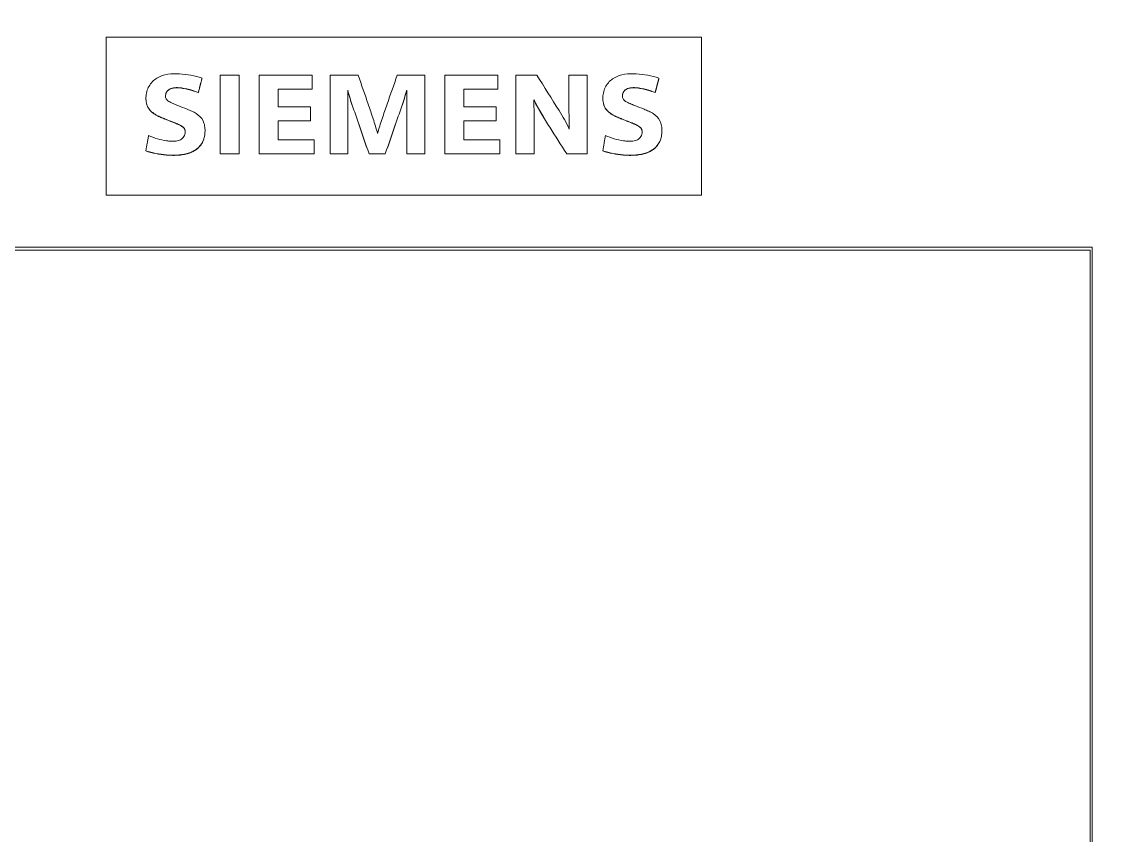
# Model space of a CAD drawing. Header units: millimetres. Extents: x 1359 to 3577, y 1336 to 3557.
# Drawn here: x 2571.01 to 2602.48, y 3293.38 to 3317.03 of the extents above; entities that cross this region are included whole.
import ezdxf

# ---------------------------------------------------------------- set-up
doc = ezdxf.new("R2010")
doc.units = ezdxf.units.MM
doc.set_wipeout_variables(frame=1)
doc.layers.add('000-PI-Oprema', color=30, linetype='Continuous', lineweight=5)

msp = doc.modelspace()

# ---------------------------------------------------------------- linework, layer by layer
for p, q in [((2706.571, 3315.201), (2546.571, 3315.201)), ((2706.571, 3313.805), (2546.571, 3313.805)), ((2706.571, 3313.492), (2546.571, 3313.492)), ((2546.571, 3313.471), (2706.571, 3313.471))]:
    msp.add_line(p, q)

# ---------------------------------------------------------------- next in the draw order: wipeouts: each hides what was drawn before it
msp.add_wipeout([(2556.571, 3330.083), (2626.371, 3330.083), (2626.371, 3183.083), (2556.571, 3183.083)])

# ---------------------------------------------------------------- next in the draw order: linework, layer by layer
at = {"layer": '000-PI-Oprema', "color": 0, "linetype": 'ByBlock', "lineweight": 0}
for p, q in [((2573.471, 3316.583), (2573.471, 3311.983)), ((2590.771, 3316.583), (2573.471, 3316.583)), ((2573.471, 3316.583), (2573.471, 3311.983)), ((2590.771, 3316.583), (2573.471, 3316.583)), ((2590.771, 3316.583), (2590.771, 3311.983)), ((2590.771, 3316.583), (2590.771, 3311.983)), ((2577.336, 3315.476), (2576.786, 3315.476)), ((2576.786, 3315.476), (2576.786, 3313.191)), ((2577.336, 3315.476), (2576.786, 3315.476)), ((2576.786, 3315.476), (2576.786, 3313.191)), ((2577.336, 3313.191), (2577.336, 3315.476)), ((2577.336, 3313.191), (2577.336, 3315.476)), ((2577.914, 3315.476), (2577.914, 3313.191)), ((2579.458, 3315.476), (2577.914, 3315.476)), ((2577.914, 3315.476), (2577.914, 3313.191)), ((2579.458, 3315.476), (2577.914, 3315.476)), ((2579.458, 3315.072), (2579.458, 3315.476)), ((2579.458, 3315.072), (2579.458, 3315.476)), ((2579.98, 3315.476), (2579.98, 3313.191)), ((2580.795, 3315.476), (2579.98, 3315.476)), ((2579.98, 3315.476), (2579.98, 3313.191)), ((2580.795, 3315.476), (2579.98, 3315.476)), ((2582.733, 3315.476), (2581.927, 3315.476)), ((2582.733, 3315.476), (2581.927, 3315.476)), ((2582.733, 3313.191), (2582.733, 3315.476)), ((2582.733, 3313.191), (2582.733, 3315.476)), ((2584.855, 3315.476), (2583.311, 3315.476)), ((2583.311, 3315.476), (2583.311, 3313.191)), ((2584.855, 3315.476), (2583.311, 3315.476)), ((2583.311, 3315.476), (2583.311, 3313.191)), ((2584.855, 3315.072), (2584.855, 3315.476)), ((2584.855, 3315.072), (2584.855, 3315.476)), ((2585.377, 3315.476), (2585.377, 3313.191)), ((2585.983, 3315.476), (2585.377, 3315.476)), ((2585.377, 3315.476), (2585.377, 3313.191)), ((2585.983, 3315.476), (2585.377, 3315.476)), ((2587.449, 3315.476), (2586.92, 3315.476)), ((2587.449, 3315.476), (2586.92, 3315.476)), ((2587.449, 3313.191), (2587.449, 3315.476)), ((2587.449, 3313.191), (2587.449, 3315.476)), ((2576.256, 3315.386), (2576.256, 3315.392)), ((2576.256, 3315.386), (2576.256, 3315.392)), ((2589.535, 3315.386), (2589.535, 3315.392)), ((2589.535, 3315.386), (2589.535, 3315.392)), ((2574.624, 3314.804), (2574.624, 3314.798)), ((2574.624, 3314.804), (2574.624, 3314.798)), ((2575.277, 3315.043), (2575.277, 3315.048)), ((2575.277, 3315.043), (2575.277, 3315.048)), ((2575.893, 3315.049), (2575.893, 3315.055)), ((2575.893, 3315.049), (2575.893, 3315.055)), ((2576.146, 3314.967), (2576.146, 3314.973)), ((2576.146, 3314.967), (2576.146, 3314.973)), ((2578.464, 3314.552), (2578.464, 3315.072)), ((2578.464, 3315.072), (2579.458, 3315.072)), ((2578.464, 3314.552), (2578.464, 3315.072)), ((2578.464, 3315.072), (2579.458, 3315.072)), ((2578.464, 3315.067), (2579.458, 3315.067)), ((2578.464, 3315.067), (2579.458, 3315.067)), ((2579.458, 3315.067), (2579.458, 3315.072)), ((2579.458, 3315.067), (2579.458, 3315.072)), ((2580.488, 3313.191), (2580.488, 3315.04)), ((2580.488, 3313.191), (2580.488, 3315.04)), ((2582.204, 3315.04), (2582.204, 3313.191)), ((2582.204, 3315.04), (2582.204, 3313.191)), ((2583.86, 3314.552), (2583.86, 3315.072)), ((2583.86, 3315.072), (2584.855, 3315.072)), ((2583.86, 3314.552), (2583.86, 3315.072)), ((2583.86, 3315.072), (2584.855, 3315.072)), ((2583.86, 3315.067), (2584.855, 3315.067)), ((2583.86, 3315.067), (2584.855, 3315.067)), ((2584.855, 3315.067), (2584.855, 3315.072)), ((2584.855, 3315.067), (2584.855, 3315.072)), ((2587.903, 3314.804), (2587.903, 3314.798)), ((2587.903, 3314.804), (2587.903, 3314.798)), ((2588.556, 3315.043), (2588.556, 3315.048)), ((2588.556, 3315.043), (2588.556, 3315.048)), ((2589.172, 3315.049), (2589.172, 3315.055)), ((2589.172, 3315.049), (2589.172, 3315.055)), ((2589.425, 3314.967), (2589.425, 3314.973)), ((2589.425, 3314.967), (2589.425, 3314.973)), ((2579.409, 3314.552), (2578.464, 3314.552)), ((2579.409, 3314.552), (2578.464, 3314.552)), ((2579.409, 3314.149), (2579.409, 3314.552)), ((2579.409, 3314.149), (2579.409, 3314.552)), ((2584.805, 3314.552), (2583.86, 3314.552)), ((2584.805, 3314.552), (2583.86, 3314.552)), ((2584.805, 3314.149), (2584.805, 3314.552)), ((2584.805, 3314.149), (2584.805, 3314.552)), ((2574.963, 3314.29), (2574.963, 3314.295)), ((2574.963, 3314.29), (2574.963, 3314.295)), ((2585.906, 3314.212), (2585.906, 3314.218)), ((2585.906, 3314.212), (2585.906, 3314.218)), ((2588.242, 3314.29), (2588.242, 3314.295)), ((2588.242, 3314.29), (2588.242, 3314.295)), ((2576.342, 3313.86), (2576.342, 3313.866)), ((2576.342, 3313.86), (2576.342, 3313.866)), ((2578.464, 3313.594), (2578.464, 3314.149)), ((2578.464, 3314.149), (2579.409, 3314.149)), ((2578.464, 3313.594), (2578.464, 3314.149)), ((2578.464, 3314.149), (2579.409, 3314.149)), ((2578.464, 3314.143), (2579.409, 3314.143)), ((2578.464, 3314.143), (2579.409, 3314.143)), ((2579.409, 3314.143), (2579.409, 3314.149)), ((2579.409, 3314.143), (2579.409, 3314.149)), ((2583.86, 3313.594), (2583.86, 3314.149)), ((2583.86, 3314.149), (2584.805, 3314.149)), ((2583.86, 3313.594), (2583.86, 3314.149)), ((2583.86, 3314.149), (2584.805, 3314.149)), ((2583.86, 3314.143), (2584.805, 3314.143)), ((2583.86, 3314.143), (2584.805, 3314.143)), ((2584.805, 3314.143), (2584.805, 3314.149)), ((2584.805, 3314.143), (2584.805, 3314.149)), ((2589.621, 3313.86), (2589.621, 3313.866)), ((2589.621, 3313.86), (2589.621, 3313.866)), ((2579.511, 3313.594), (2578.464, 3313.594)), ((2579.511, 3313.594), (2578.464, 3313.594)), ((2579.511, 3313.191), (2579.511, 3313.594)), ((2579.511, 3313.191), (2579.511, 3313.594)), ((2584.908, 3313.594), (2583.86, 3313.594)), ((2584.908, 3313.594), (2583.86, 3313.594)), ((2584.908, 3313.191), (2584.908, 3313.594)), ((2584.908, 3313.191), (2584.908, 3313.594)), ((2574.621, 3313.274), (2574.621, 3313.28)), ((2574.621, 3313.274), (2574.621, 3313.28)), ((2587.9, 3313.274), (2587.9, 3313.28)), ((2587.9, 3313.274), (2587.9, 3313.28)), ((2576.786, 3313.185), (2576.786, 3313.191)), ((2576.786, 3313.191), (2577.336, 3313.191)), ((2576.786, 3313.185), (2576.786, 3313.191)), ((2576.786, 3313.191), (2577.336, 3313.191)), ((2576.786, 3313.185), (2577.336, 3313.185)), ((2576.786, 3313.185), (2577.336, 3313.185)), ((2577.336, 3313.185), (2577.336, 3313.191)), ((2577.336, 3313.185), (2577.336, 3313.191)), ((2577.914, 3313.185), (2577.914, 3313.191)), ((2577.914, 3313.191), (2579.511, 3313.191)), ((2577.914, 3313.185), (2577.914, 3313.191)), ((2577.914, 3313.191), (2579.511, 3313.191)), ((2577.914, 3313.185), (2579.511, 3313.185)), ((2577.914, 3313.185), (2579.511, 3313.185)), ((2579.511, 3313.185), (2579.511, 3313.191)), ((2579.511, 3313.185), (2579.511, 3313.191)), ((2579.98, 3313.185), (2579.98, 3313.191)), ((2579.98, 3313.191), (2580.488, 3313.191)), ((2579.98, 3313.185), (2579.98, 3313.191)), ((2579.98, 3313.191), (2580.488, 3313.191)), ((2579.98, 3313.185), (2580.488, 3313.185)), ((2579.98, 3313.185), (2580.488, 3313.185)), ((2580.488, 3313.185), (2580.488, 3313.191)), ((2580.488, 3313.185), (2580.488, 3313.191)), ((2581.109, 3313.191), (2581.581, 3313.191)), ((2581.109, 3313.185), (2581.109, 3313.191)), ((2581.109, 3313.191), (2581.581, 3313.191)), ((2581.109, 3313.185), (2581.109, 3313.191)), ((2581.109, 3313.185), (2581.581, 3313.185)), ((2581.109, 3313.185), (2581.581, 3313.185)), ((2581.581, 3313.185), (2581.581, 3313.191)), ((2581.581, 3313.185), (2581.581, 3313.191)), ((2582.204, 3313.185), (2582.204, 3313.191)), ((2582.204, 3313.191), (2582.733, 3313.191)), ((2582.204, 3313.185), (2582.204, 3313.191)), ((2582.204, 3313.191), (2582.733, 3313.191)), ((2582.204, 3313.185), (2582.733, 3313.185)), ((2582.204, 3313.185), (2582.733, 3313.185)), ((2582.733, 3313.185), (2582.733, 3313.191)), ((2582.733, 3313.185), (2582.733, 3313.191)), ((2583.311, 3313.185), (2583.311, 3313.191)), ((2583.311, 3313.191), (2584.908, 3313.191)), ((2583.311, 3313.185), (2583.311, 3313.191)), ((2583.311, 3313.191), (2584.908, 3313.191)), ((2583.311, 3313.185), (2584.908, 3313.185)), ((2583.311, 3313.185), (2584.908, 3313.185)), ((2584.908, 3313.185), (2584.908, 3313.191)), ((2584.908, 3313.185), (2584.908, 3313.191)), ((2585.377, 3313.185), (2585.377, 3313.191)), ((2585.377, 3313.191), (2585.905, 3313.191)), ((2585.377, 3313.185), (2585.377, 3313.191)), ((2585.377, 3313.191), (2585.905, 3313.191)), ((2585.377, 3313.185), (2585.905, 3313.185)), ((2585.377, 3313.185), (2585.905, 3313.185)), ((2585.905, 3313.185), (2585.905, 3313.191)), ((2585.905, 3313.185), (2585.905, 3313.191)), ((2586.853, 3313.185), (2586.853, 3313.191)), ((2586.853, 3313.191), (2587.449, 3313.191)), ((2586.853, 3313.185), (2586.853, 3313.191)), ((2586.853, 3313.191), (2587.449, 3313.191)), ((2586.853, 3313.185), (2587.449, 3313.185)), ((2586.853, 3313.185), (2587.449, 3313.185)), ((2587.449, 3313.185), (2587.449, 3313.191)), ((2587.449, 3313.185), (2587.449, 3313.191)), ((2590.771, 3311.983), (2573.471, 3311.983)), ((2590.771, 3311.983), (2573.471, 3311.983)), ((2602.121, 3310.478), (2562.121, 3310.478)), ((2602.121, 3310.478), (2562.121, 3310.478)), ((2602.071, 3310.391), (2562.171, 3310.391)), ((2602.071, 3310.391), (2562.171, 3310.391)), ((2602.071, 3258.867), (2602.071, 3310.391)), ((2602.071, 3258.867), (2602.071, 3310.391)), ((2602.121, 3258.802), (2602.121, 3310.478)), ((2602.121, 3258.802), (2602.121, 3310.478))]:
    msp.add_line(p, q, dxfattribs=at)
for points, knots in [([(2576.256, 3315.392), (2576.041, 3315.455), (2575.822, 3315.5), (2575.486, 3315.519), (2575.372, 3315.518), (2575.15, 3315.483), (2575.041, 3315.45), (2574.897, 3315.362), (2574.852, 3315.327), (2574.775, 3315.246), (2574.741, 3315.2), (2574.686, 3315.103), (2574.664, 3315.05), (2574.635, 3314.942), (2574.627, 3314.886), (2574.623, 3314.774), (2574.627, 3314.718), (2574.652, 3314.608), (2574.673, 3314.555), (2574.735, 3314.461), (2574.776, 3314.421), (2574.864, 3314.351), (2574.913, 3314.321), (2574.963, 3314.295)], [0, 0, 0, 0, 0.25, 0.25, 0.375, 0.375, 0.5, 0.5, 0.5625, 0.5625, 0.625, 0.625, 0.6875, 0.6875, 0.75, 0.75, 0.8125, 0.8125, 0.875, 0.875, 0.9375, 0.9375, 1, 1, 1, 1]), ([(2576.256, 3315.392), (2576.041, 3315.455), (2575.822, 3315.5), (2575.486, 3315.519), (2575.372, 3315.518), (2575.15, 3315.483), (2575.041, 3315.45), (2574.897, 3315.362), (2574.852, 3315.327), (2574.775, 3315.246), (2574.741, 3315.2), (2574.686, 3315.103), (2574.664, 3315.05), (2574.635, 3314.942), (2574.627, 3314.886), (2574.623, 3314.774), (2574.627, 3314.718), (2574.652, 3314.608), (2574.673, 3314.555), (2574.735, 3314.461), (2574.776, 3314.421), (2574.864, 3314.351), (2574.913, 3314.321), (2574.963, 3314.295)], [0, 0, 0, 0, 0.25, 0.25, 0.375, 0.375, 0.5, 0.5, 0.5625, 0.5625, 0.625, 0.625, 0.6875, 0.6875, 0.75, 0.75, 0.8125, 0.8125, 0.875, 0.875, 0.9375, 0.9375, 1, 1, 1, 1]), ([(2581.357, 3313.779), (2581.316, 3313.923), (2581.274, 3314.065), (2581.181, 3314.348), (2581.133, 3314.489), (2580.988, 3314.912), (2580.891, 3315.194), (2580.795, 3315.476)], [0, 0, 0, 0, 0.25, 0.25, 0.5, 0.5, 1, 1, 1, 1]), ([(2581.357, 3313.779), (2581.316, 3313.923), (2581.274, 3314.065), (2581.181, 3314.348), (2581.133, 3314.489), (2580.988, 3314.912), (2580.891, 3315.194), (2580.795, 3315.476)], [0, 0, 0, 0, 0.25, 0.25, 0.5, 0.5, 1, 1, 1, 1]), ([(2581.927, 3315.476), (2581.829, 3315.194), (2581.732, 3314.912), (2581.586, 3314.489), (2581.536, 3314.348), (2581.44, 3314.065), (2581.397, 3313.923), (2581.357, 3313.779)], [0, 0, 0, 0, 0.5, 0.5, 0.75, 0.75, 1, 1, 1, 1]), ([(2581.927, 3315.476), (2581.829, 3315.194), (2581.732, 3314.912), (2581.586, 3314.489), (2581.536, 3314.348), (2581.44, 3314.065), (2581.397, 3313.923), (2581.357, 3313.779)], [0, 0, 0, 0, 0.5, 0.5, 0.75, 0.75, 1, 1, 1, 1]), ([(2586.92, 3315.476), (2586.92, 3315.215), (2586.92, 3314.954), (2586.92, 3314.562), (2586.92, 3314.432), (2586.921, 3314.171), (2586.921, 3314.04), (2586.929, 3313.91)], [0, 0, 0, 0, 0.5, 0.5, 0.75, 0.75, 1, 1, 1, 1]), ([(2586.92, 3315.476), (2586.92, 3315.215), (2586.92, 3314.954), (2586.92, 3314.562), (2586.92, 3314.432), (2586.921, 3314.171), (2586.921, 3314.04), (2586.929, 3313.91)], [0, 0, 0, 0, 0.5, 0.5, 0.75, 0.75, 1, 1, 1, 1]), ([(2589.535, 3315.392), (2589.32, 3315.455), (2589.101, 3315.5), (2588.765, 3315.519), (2588.651, 3315.518), (2588.429, 3315.483), (2588.32, 3315.45), (2588.176, 3315.362), (2588.131, 3315.327), (2588.054, 3315.246), (2588.02, 3315.2), (2587.965, 3315.103), (2587.943, 3315.05), (2587.913, 3314.942), (2587.906, 3314.886), (2587.902, 3314.774), (2587.906, 3314.718), (2587.931, 3314.608), (2587.952, 3314.555), (2588.014, 3314.461), (2588.055, 3314.421), (2588.143, 3314.351), (2588.192, 3314.321), (2588.242, 3314.295)], [0, 0, 0, 0, 0.25, 0.25, 0.375, 0.375, 0.5, 0.5, 0.5625, 0.5625, 0.625, 0.625, 0.6875, 0.6875, 0.75, 0.75, 0.8125, 0.8125, 0.875, 0.875, 0.9375, 0.9375, 1, 1, 1, 1]), ([(2589.535, 3315.392), (2589.32, 3315.455), (2589.101, 3315.5), (2588.765, 3315.519), (2588.651, 3315.518), (2588.429, 3315.483), (2588.32, 3315.45), (2588.176, 3315.362), (2588.131, 3315.327), (2588.054, 3315.246), (2588.02, 3315.2), (2587.965, 3315.103), (2587.943, 3315.05), (2587.913, 3314.942), (2587.906, 3314.886), (2587.902, 3314.774), (2587.906, 3314.718), (2587.931, 3314.608), (2587.952, 3314.555), (2588.014, 3314.461), (2588.055, 3314.421), (2588.143, 3314.351), (2588.192, 3314.321), (2588.242, 3314.295)], [0, 0, 0, 0, 0.25, 0.25, 0.375, 0.375, 0.5, 0.5, 0.5625, 0.5625, 0.625, 0.625, 0.6875, 0.6875, 0.75, 0.75, 0.8125, 0.8125, 0.875, 0.875, 0.9375, 0.9375, 1, 1, 1, 1]), ([(2575.277, 3315.048), (2575.319, 3315.082), (2575.371, 3315.098), (2575.475, 3315.114), (2575.528, 3315.114), (2575.687, 3315.104), (2575.791, 3315.084), (2575.893, 3315.055)], [0, 0, 0, 0, 0.25, 0.25, 0.5, 0.5, 1, 1, 1, 1]), ([(2575.277, 3315.048), (2575.319, 3315.082), (2575.371, 3315.098), (2575.475, 3315.114), (2575.528, 3315.114), (2575.687, 3315.104), (2575.791, 3315.084), (2575.893, 3315.055)], [0, 0, 0, 0, 0.25, 0.25, 0.5, 0.5, 1, 1, 1, 1]), ([(2575.277, 3315.043), (2575.298, 3315.059), (2575.321, 3315.072), (2575.358, 3315.086), (2575.371, 3315.09), (2575.397, 3315.096), (2575.41, 3315.099), (2575.449, 3315.105), (2575.475, 3315.107), (2575.528, 3315.108), (2575.554, 3315.107), (2575.607, 3315.104), (2575.634, 3315.101), (2575.686, 3315.094), (2575.712, 3315.09), (2575.79, 3315.076), (2575.842, 3315.064), (2575.893, 3315.049)], [0, 0, 0, 0, 0.125, 0.125, 0.1875, 0.1875, 0.25, 0.25, 0.375, 0.375, 0.5, 0.5, 0.625, 0.625, 0.75, 0.75, 1, 1, 1, 1]), ([(2575.277, 3315.043), (2575.298, 3315.059), (2575.321, 3315.072), (2575.358, 3315.086), (2575.371, 3315.09), (2575.397, 3315.096), (2575.41, 3315.099), (2575.449, 3315.105), (2575.475, 3315.107), (2575.528, 3315.108), (2575.554, 3315.107), (2575.607, 3315.104), (2575.634, 3315.101), (2575.686, 3315.094), (2575.712, 3315.09), (2575.79, 3315.076), (2575.842, 3315.064), (2575.893, 3315.049)], [0, 0, 0, 0, 0.125, 0.125, 0.1875, 0.1875, 0.25, 0.25, 0.375, 0.375, 0.5, 0.5, 0.625, 0.625, 0.75, 0.75, 1, 1, 1, 1]), ([(2576.146, 3314.973), (2576.16, 3315.025), (2576.174, 3315.077), (2576.201, 3315.182), (2576.215, 3315.234), (2576.238, 3315.322), (2576.247, 3315.357), (2576.256, 3315.392)], [0, 0, 0, 0, 0.375, 0.375, 0.75, 0.75, 1, 1, 1, 1]), ([(2576.146, 3314.973), (2576.16, 3315.025), (2576.174, 3315.077), (2576.201, 3315.182), (2576.215, 3315.234), (2576.238, 3315.322), (2576.247, 3315.357), (2576.256, 3315.392)], [0, 0, 0, 0, 0.375, 0.375, 0.75, 0.75, 1, 1, 1, 1]), ([(2588.556, 3315.048), (2588.598, 3315.082), (2588.65, 3315.098), (2588.754, 3315.114), (2588.807, 3315.114), (2588.965, 3315.104), (2589.07, 3315.084), (2589.172, 3315.055)], [0, 0, 0, 0, 0.25, 0.25, 0.5, 0.5, 1, 1, 1, 1]), ([(2588.556, 3315.048), (2588.598, 3315.082), (2588.65, 3315.098), (2588.754, 3315.114), (2588.807, 3315.114), (2588.965, 3315.104), (2589.07, 3315.084), (2589.172, 3315.055)], [0, 0, 0, 0, 0.25, 0.25, 0.5, 0.5, 1, 1, 1, 1]), ([(2588.556, 3315.043), (2588.577, 3315.059), (2588.6, 3315.072), (2588.637, 3315.086), (2588.65, 3315.09), (2588.676, 3315.096), (2588.689, 3315.099), (2588.728, 3315.105), (2588.754, 3315.107), (2588.807, 3315.108), (2588.833, 3315.107), (2588.886, 3315.104), (2588.913, 3315.101), (2588.965, 3315.094), (2588.991, 3315.09), (2589.069, 3315.076), (2589.121, 3315.064), (2589.172, 3315.049)], [0, 0, 0, 0, 0.125, 0.125, 0.1875, 0.1875, 0.25, 0.25, 0.375, 0.375, 0.5, 0.5, 0.625, 0.625, 0.75, 0.75, 1, 1, 1, 1]), ([(2588.556, 3315.043), (2588.577, 3315.059), (2588.6, 3315.072), (2588.637, 3315.086), (2588.65, 3315.09), (2588.676, 3315.096), (2588.689, 3315.099), (2588.728, 3315.105), (2588.754, 3315.107), (2588.807, 3315.108), (2588.833, 3315.107), (2588.886, 3315.104), (2588.913, 3315.101), (2588.965, 3315.094), (2588.991, 3315.09), (2589.069, 3315.076), (2589.121, 3315.064), (2589.172, 3315.049)], [0, 0, 0, 0, 0.125, 0.125, 0.1875, 0.1875, 0.25, 0.25, 0.375, 0.375, 0.5, 0.5, 0.625, 0.625, 0.75, 0.75, 1, 1, 1, 1]), ([(2589.425, 3314.973), (2589.439, 3315.025), (2589.453, 3315.077), (2589.48, 3315.182), (2589.494, 3315.234), (2589.517, 3315.322), (2589.526, 3315.357), (2589.535, 3315.392)], [0, 0, 0, 0, 0.375, 0.375, 0.75, 0.75, 1, 1, 1, 1]), ([(2589.425, 3314.973), (2589.439, 3315.025), (2589.453, 3315.077), (2589.48, 3315.182), (2589.494, 3315.234), (2589.517, 3315.322), (2589.526, 3315.357), (2589.535, 3315.392)], [0, 0, 0, 0, 0.375, 0.375, 0.75, 0.75, 1, 1, 1, 1]), ([(2574.624, 3314.799), (2574.624, 3314.793), (2574.624, 3314.788), (2574.625, 3314.768), (2574.626, 3314.754), (2574.629, 3314.712), (2574.633, 3314.685), (2574.643, 3314.644), (2574.646, 3314.63), (2574.655, 3314.603), (2574.66, 3314.59), (2574.676, 3314.551), (2574.689, 3314.526), (2574.712, 3314.491), (2574.721, 3314.479), (2574.738, 3314.457), (2574.748, 3314.447), (2574.777, 3314.416), (2574.798, 3314.398), (2574.842, 3314.363), (2574.865, 3314.347), (2574.913, 3314.317), (2574.938, 3314.303), (2574.963, 3314.29)], [0, 0, 0, 0, 0.025151, 0.025151, 0.090141, 0.090141, 0.220121, 0.220121, 0.285111, 0.285111, 0.350101, 0.350101, 0.480081, 0.480081, 0.545071, 0.545071, 0.61006, 0.61006, 0.74004, 0.74004, 0.87002, 0.87002, 1, 1, 1, 1]), ([(2574.624, 3314.799), (2574.624, 3314.793), (2574.624, 3314.788), (2574.625, 3314.768), (2574.626, 3314.754), (2574.629, 3314.712), (2574.633, 3314.685), (2574.643, 3314.644), (2574.646, 3314.63), (2574.655, 3314.603), (2574.66, 3314.59), (2574.676, 3314.551), (2574.689, 3314.526), (2574.712, 3314.491), (2574.721, 3314.479), (2574.738, 3314.457), (2574.748, 3314.447), (2574.777, 3314.416), (2574.798, 3314.398), (2574.842, 3314.363), (2574.865, 3314.347), (2574.913, 3314.317), (2574.938, 3314.303), (2574.963, 3314.29)], [0, 0, 0, 0, 0.025151, 0.025151, 0.090141, 0.090141, 0.220121, 0.220121, 0.285111, 0.285111, 0.350101, 0.350101, 0.480081, 0.480081, 0.545071, 0.545071, 0.61006, 0.61006, 0.74004, 0.74004, 0.87002, 0.87002, 1, 1, 1, 1]), ([(2575.285, 3314.714), (2575.257, 3314.732), (2575.232, 3314.755), (2575.199, 3314.811), (2575.192, 3314.845), (2575.193, 3314.91), (2575.2, 3314.943), (2575.23, 3315.001), (2575.251, 3315.027), (2575.277, 3315.048)], [0, 0, 0, 0, 0.25, 0.25, 0.5, 0.5, 0.75, 0.75, 1, 1, 1, 1]), ([(2575.285, 3314.714), (2575.257, 3314.732), (2575.232, 3314.755), (2575.199, 3314.811), (2575.192, 3314.845), (2575.193, 3314.91), (2575.2, 3314.943), (2575.23, 3315.001), (2575.251, 3315.027), (2575.277, 3315.048)], [0, 0, 0, 0, 0.25, 0.25, 0.5, 0.5, 0.75, 0.75, 1, 1, 1, 1]), ([(2575.193, 3314.868), (2575.193, 3314.869), (2575.193, 3314.871), (2575.193, 3314.888), (2575.195, 3314.905), (2575.2, 3314.929), (2575.203, 3314.936), (2575.208, 3314.952), (2575.211, 3314.959), (2575.219, 3314.974), (2575.223, 3314.981), (2575.232, 3314.995), (2575.237, 3315.001), (2575.252, 3315.021), (2575.264, 3315.032), (2575.277, 3315.043)], [0, 0, 0, 0, 0.018435, 0.018435, 0.263826, 0.263826, 0.386522, 0.386522, 0.509218, 0.509218, 0.631913, 0.631913, 0.754609, 0.754609, 1, 1, 1, 1]), ([(2575.193, 3314.868), (2575.193, 3314.869), (2575.193, 3314.871), (2575.193, 3314.888), (2575.195, 3314.905), (2575.2, 3314.929), (2575.203, 3314.936), (2575.208, 3314.952), (2575.211, 3314.959), (2575.219, 3314.974), (2575.223, 3314.981), (2575.232, 3314.995), (2575.237, 3315.001), (2575.252, 3315.021), (2575.264, 3315.032), (2575.277, 3315.043)], [0, 0, 0, 0, 0.018435, 0.018435, 0.263826, 0.263826, 0.386522, 0.386522, 0.509218, 0.509218, 0.631913, 0.631913, 0.754609, 0.754609, 1, 1, 1, 1]), ([(2575.893, 3315.055), (2575.914, 3315.049), (2575.936, 3315.043), (2575.978, 3315.029), (2575.999, 3315.022), (2576.062, 3315.001), (2576.104, 3314.987), (2576.146, 3314.973)], [0, 0, 0, 0, 0.250174, 0.250174, 0.500205, 0.500205, 1, 1, 1, 1]), ([(2575.893, 3315.055), (2575.914, 3315.049), (2575.936, 3315.043), (2575.978, 3315.029), (2575.999, 3315.022), (2576.062, 3315.001), (2576.104, 3314.987), (2576.146, 3314.973)], [0, 0, 0, 0, 0.250174, 0.250174, 0.500205, 0.500205, 1, 1, 1, 1]), ([(2575.893, 3315.049), (2575.914, 3315.044), (2575.936, 3315.037), (2575.978, 3315.024), (2575.999, 3315.017), (2576.062, 3314.996), (2576.104, 3314.982), (2576.146, 3314.967)], [0, 0, 0, 0, 0.25, 0.25, 0.5, 0.5, 1, 1, 1, 1]), ([(2575.893, 3315.049), (2575.914, 3315.044), (2575.936, 3315.037), (2575.978, 3315.024), (2575.999, 3315.017), (2576.062, 3314.996), (2576.104, 3314.982), (2576.146, 3314.967)], [0, 0, 0, 0, 0.25, 0.25, 0.5, 0.5, 1, 1, 1, 1]), ([(2580.488, 3315.04), (2580.532, 3314.884), (2580.579, 3314.728), (2580.684, 3314.42), (2580.738, 3314.267), (2580.897, 3313.806), (2581.003, 3313.498), (2581.109, 3313.191)], [0, 0, 0, 0, 0.25, 0.25, 0.5, 0.5, 1, 1, 1, 1]), ([(2580.488, 3315.04), (2580.532, 3314.884), (2580.579, 3314.728), (2580.684, 3314.42), (2580.738, 3314.267), (2580.897, 3313.806), (2581.003, 3313.498), (2581.109, 3313.191)], [0, 0, 0, 0, 0.25, 0.25, 0.5, 0.5, 1, 1, 1, 1]), ([(2580.488, 3315.035), (2580.532, 3314.878), (2580.579, 3314.723), (2580.684, 3314.415), (2580.738, 3314.261), (2580.897, 3313.8), (2581.003, 3313.493), (2581.109, 3313.185)], [0, 0, 0, 0, 0.25, 0.25, 0.5, 0.5, 1, 1, 1, 1]), ([(2580.488, 3315.035), (2580.532, 3314.878), (2580.579, 3314.723), (2580.684, 3314.415), (2580.738, 3314.261), (2580.897, 3313.8), (2581.003, 3313.493), (2581.109, 3313.185)], [0, 0, 0, 0, 0.25, 0.25, 0.5, 0.5, 1, 1, 1, 1]), ([(2581.581, 3313.191), (2581.687, 3313.498), (2581.847, 3313.959), (2582.006, 3314.421), (2582.112, 3314.728), (2582.162, 3314.883), (2582.204, 3315.04)], [0, 0, 0, 0, 0.5, 0.75, 0.75, 1, 1, 1, 1]), ([(2581.581, 3313.191), (2581.687, 3313.498), (2581.847, 3313.959), (2582.006, 3314.421), (2582.112, 3314.728), (2582.162, 3314.883), (2582.204, 3315.04)], [0, 0, 0, 0, 0.5, 0.75, 0.75, 1, 1, 1, 1]), ([(2581.581, 3313.185), (2581.687, 3313.493), (2581.847, 3313.954), (2582.006, 3314.415), (2582.112, 3314.723), (2582.162, 3314.877), (2582.204, 3315.035)], [0, 0, 0, 0, 0.5, 0.75, 0.75, 1, 1, 1, 1]), ([(2581.581, 3313.185), (2581.687, 3313.493), (2581.847, 3313.954), (2582.006, 3314.415), (2582.112, 3314.723), (2582.162, 3314.877), (2582.204, 3315.035)], [0, 0, 0, 0, 0.5, 0.75, 0.75, 1, 1, 1, 1]), ([(2587.903, 3314.799), (2587.903, 3314.793), (2587.903, 3314.788), (2587.904, 3314.768), (2587.905, 3314.754), (2587.908, 3314.712), (2587.912, 3314.685), (2587.922, 3314.644), (2587.925, 3314.63), (2587.934, 3314.603), (2587.939, 3314.59), (2587.955, 3314.551), (2587.968, 3314.526), (2587.991, 3314.491), (2587.999, 3314.479), (2588.017, 3314.457), (2588.027, 3314.447), (2588.056, 3314.416), (2588.077, 3314.398), (2588.121, 3314.363), (2588.144, 3314.347), (2588.192, 3314.317), (2588.217, 3314.303), (2588.242, 3314.29)], [0, 0, 0, 0, 0.025151, 0.025151, 0.090141, 0.090141, 0.220121, 0.220121, 0.285111, 0.285111, 0.350101, 0.350101, 0.480081, 0.480081, 0.545071, 0.545071, 0.61006, 0.61006, 0.74004, 0.74004, 0.87002, 0.87002, 1, 1, 1, 1]), ([(2587.903, 3314.799), (2587.903, 3314.793), (2587.903, 3314.788), (2587.904, 3314.768), (2587.905, 3314.754), (2587.908, 3314.712), (2587.912, 3314.685), (2587.922, 3314.644), (2587.925, 3314.63), (2587.934, 3314.603), (2587.939, 3314.59), (2587.955, 3314.551), (2587.968, 3314.526), (2587.991, 3314.491), (2587.999, 3314.479), (2588.017, 3314.457), (2588.027, 3314.447), (2588.056, 3314.416), (2588.077, 3314.398), (2588.121, 3314.363), (2588.144, 3314.347), (2588.192, 3314.317), (2588.217, 3314.303), (2588.242, 3314.29)], [0, 0, 0, 0, 0.025151, 0.025151, 0.090141, 0.090141, 0.220121, 0.220121, 0.285111, 0.285111, 0.350101, 0.350101, 0.480081, 0.480081, 0.545071, 0.545071, 0.61006, 0.61006, 0.74004, 0.74004, 0.87002, 0.87002, 1, 1, 1, 1]), ([(2588.564, 3314.714), (2588.536, 3314.732), (2588.511, 3314.755), (2588.478, 3314.811), (2588.471, 3314.845), (2588.472, 3314.91), (2588.479, 3314.943), (2588.509, 3315.001), (2588.53, 3315.027), (2588.556, 3315.048)], [0, 0, 0, 0, 0.25, 0.25, 0.5, 0.5, 0.75, 0.75, 1, 1, 1, 1]), ([(2588.564, 3314.714), (2588.536, 3314.732), (2588.511, 3314.755), (2588.478, 3314.811), (2588.471, 3314.845), (2588.472, 3314.91), (2588.479, 3314.943), (2588.509, 3315.001), (2588.53, 3315.027), (2588.556, 3315.048)], [0, 0, 0, 0, 0.25, 0.25, 0.5, 0.5, 0.75, 0.75, 1, 1, 1, 1]), ([(2588.471, 3314.868), (2588.471, 3314.869), (2588.471, 3314.871), (2588.472, 3314.888), (2588.474, 3314.905), (2588.479, 3314.929), (2588.482, 3314.936), (2588.487, 3314.952), (2588.49, 3314.959), (2588.498, 3314.974), (2588.502, 3314.981), (2588.511, 3314.995), (2588.516, 3315.001), (2588.531, 3315.021), (2588.543, 3315.032), (2588.556, 3315.043)], [0, 0, 0, 0, 0.018435, 0.018435, 0.263826, 0.263826, 0.386522, 0.386522, 0.509218, 0.509218, 0.631913, 0.631913, 0.754609, 0.754609, 1, 1, 1, 1]), ([(2588.471, 3314.868), (2588.471, 3314.869), (2588.471, 3314.871), (2588.472, 3314.888), (2588.474, 3314.905), (2588.479, 3314.929), (2588.482, 3314.936), (2588.487, 3314.952), (2588.49, 3314.959), (2588.498, 3314.974), (2588.502, 3314.981), (2588.511, 3314.995), (2588.516, 3315.001), (2588.531, 3315.021), (2588.543, 3315.032), (2588.556, 3315.043)], [0, 0, 0, 0, 0.018435, 0.018435, 0.263826, 0.263826, 0.386522, 0.386522, 0.509218, 0.509218, 0.631913, 0.631913, 0.754609, 0.754609, 1, 1, 1, 1]), ([(2589.172, 3315.055), (2589.193, 3315.049), (2589.215, 3315.043), (2589.257, 3315.029), (2589.278, 3315.022), (2589.341, 3315.001), (2589.383, 3314.987), (2589.425, 3314.973)], [0, 0, 0, 0, 0.250174, 0.250174, 0.500205, 0.500205, 1, 1, 1, 1]), ([(2589.172, 3315.055), (2589.193, 3315.049), (2589.215, 3315.043), (2589.257, 3315.029), (2589.278, 3315.022), (2589.341, 3315.001), (2589.383, 3314.987), (2589.425, 3314.973)], [0, 0, 0, 0, 0.250174, 0.250174, 0.500205, 0.500205, 1, 1, 1, 1]), ([(2589.172, 3315.049), (2589.193, 3315.044), (2589.215, 3315.037), (2589.257, 3315.024), (2589.278, 3315.017), (2589.341, 3314.996), (2589.383, 3314.982), (2589.425, 3314.967)], [0, 0, 0, 0, 0.25, 0.25, 0.5, 0.5, 1, 1, 1, 1]), ([(2589.172, 3315.049), (2589.193, 3315.044), (2589.215, 3315.037), (2589.257, 3315.024), (2589.278, 3315.017), (2589.341, 3314.996), (2589.383, 3314.982), (2589.425, 3314.967)], [0, 0, 0, 0, 0.25, 0.25, 0.5, 0.5, 1, 1, 1, 1]), ([(2576.283, 3314.148), (2576.241, 3314.237), (2576.168, 3314.305), (2576.046, 3314.384), (2576.004, 3314.407), (2575.915, 3314.448), (2575.87, 3314.466), (2575.734, 3314.521), (2575.643, 3314.557), (2575.507, 3314.611), (2575.461, 3314.63), (2575.394, 3314.659), (2575.372, 3314.669), (2575.328, 3314.69), (2575.306, 3314.701), (2575.285, 3314.714)], [0, 0, 0, 0, 0.25, 0.25, 0.375, 0.375, 0.5, 0.5, 0.75, 0.75, 0.875, 0.875, 0.9375, 0.9375, 1, 1, 1, 1]), ([(2576.283, 3314.148), (2576.241, 3314.237), (2576.168, 3314.305), (2576.046, 3314.384), (2576.004, 3314.407), (2575.915, 3314.448), (2575.87, 3314.466), (2575.734, 3314.521), (2575.643, 3314.557), (2575.507, 3314.611), (2575.461, 3314.63), (2575.394, 3314.659), (2575.372, 3314.669), (2575.328, 3314.69), (2575.306, 3314.701), (2575.285, 3314.714)], [0, 0, 0, 0, 0.25, 0.25, 0.375, 0.375, 0.5, 0.5, 0.75, 0.75, 0.875, 0.875, 0.9375, 0.9375, 1, 1, 1, 1]), ([(2585.897, 3314.761), (2585.966, 3314.624), (2586.039, 3314.49), (2586.195, 3314.226), (2586.277, 3314.096), (2586.524, 3313.708), (2586.689, 3313.45), (2586.853, 3313.191)], [0, 0, 0, 0, 0.25, 0.25, 0.5, 0.5, 1, 1, 1, 1]), ([(2585.905, 3313.191), (2585.905, 3313.452), (2585.905, 3313.714), (2585.905, 3314.238), (2585.908, 3314.5), (2585.897, 3314.761)], [0, 0, 0, 0, 0.5, 0.5, 1, 1, 1, 1]), ([(2585.897, 3314.761), (2585.966, 3314.624), (2586.039, 3314.49), (2586.195, 3314.226), (2586.277, 3314.096), (2586.524, 3313.708), (2586.689, 3313.45), (2586.853, 3313.191)], [0, 0, 0, 0, 0.25, 0.25, 0.5, 0.5, 1, 1, 1, 1]), ([(2585.905, 3313.191), (2585.905, 3313.452), (2585.905, 3313.714), (2585.905, 3314.238), (2585.908, 3314.5), (2585.897, 3314.761)], [0, 0, 0, 0, 0.5, 0.5, 1, 1, 1, 1]), ([(2585.897, 3314.756), (2585.966, 3314.619), (2586.039, 3314.484), (2586.195, 3314.22), (2586.277, 3314.091), (2586.524, 3313.702), (2586.689, 3313.444), (2586.853, 3313.185)], [0, 0, 0, 0, 0.25, 0.25, 0.5, 0.5, 1, 1, 1, 1]), ([(2585.897, 3314.756), (2585.966, 3314.619), (2586.039, 3314.484), (2586.195, 3314.22), (2586.277, 3314.091), (2586.524, 3313.702), (2586.689, 3313.444), (2586.853, 3313.185)], [0, 0, 0, 0, 0.25, 0.25, 0.5, 0.5, 1, 1, 1, 1]), ([(2589.562, 3314.148), (2589.52, 3314.237), (2589.447, 3314.305), (2589.325, 3314.384), (2589.283, 3314.407), (2589.194, 3314.448), (2589.149, 3314.466), (2589.013, 3314.521), (2588.922, 3314.557), (2588.786, 3314.611), (2588.74, 3314.63), (2588.673, 3314.659), (2588.651, 3314.669), (2588.607, 3314.69), (2588.585, 3314.701), (2588.564, 3314.714)], [0, 0, 0, 0, 0.25, 0.25, 0.375, 0.375, 0.5, 0.5, 0.75, 0.75, 0.875, 0.875, 0.9375, 0.9375, 1, 1, 1, 1]), ([(2589.562, 3314.148), (2589.52, 3314.237), (2589.447, 3314.305), (2589.325, 3314.384), (2589.283, 3314.407), (2589.194, 3314.448), (2589.149, 3314.466), (2589.013, 3314.521), (2588.922, 3314.557), (2588.786, 3314.611), (2588.74, 3314.63), (2588.673, 3314.659), (2588.651, 3314.669), (2588.607, 3314.69), (2588.585, 3314.701), (2588.564, 3314.714)], [0, 0, 0, 0, 0.25, 0.25, 0.375, 0.375, 0.5, 0.5, 0.75, 0.75, 0.875, 0.875, 0.9375, 0.9375, 1, 1, 1, 1]), ([(2574.963, 3314.295), (2575.005, 3314.274), (2575.047, 3314.256), (2575.133, 3314.221), (2575.176, 3314.204), (2575.305, 3314.153), (2575.392, 3314.12), (2575.52, 3314.067), (2575.563, 3314.048), (2575.625, 3314.018), (2575.646, 3314.008), (2575.685, 3313.984), (2575.704, 3313.97), (2575.735, 3313.936), (2575.748, 3313.916), (2575.763, 3313.872), (2575.766, 3313.849), (2575.766, 3313.78), (2575.754, 3313.733), (2575.707, 3313.654), (2575.673, 3313.622), (2575.591, 3313.577), (2575.546, 3313.566), (2575.454, 3313.553), (2575.409, 3313.553), (2575.317, 3313.557), (2575.272, 3313.561), (2575.044, 3313.595), (2574.87, 3313.651), (2574.7, 3313.718)], [0, 0, 0, 0, 0.0625, 0.0625, 0.125, 0.125, 0.25, 0.25, 0.3125, 0.3125, 0.34375, 0.34375, 0.375, 0.375, 0.40625, 0.40625, 0.4375, 0.4375, 0.5, 0.5, 0.5625, 0.5625, 0.625, 0.625, 0.6875, 0.6875, 0.75, 0.75, 1, 1, 1, 1]), ([(2574.963, 3314.295), (2575.005, 3314.274), (2575.047, 3314.256), (2575.133, 3314.221), (2575.176, 3314.204), (2575.305, 3314.153), (2575.392, 3314.12), (2575.52, 3314.067), (2575.563, 3314.048), (2575.625, 3314.018), (2575.646, 3314.008), (2575.685, 3313.984), (2575.704, 3313.97), (2575.735, 3313.936), (2575.748, 3313.916), (2575.763, 3313.872), (2575.766, 3313.849), (2575.766, 3313.78), (2575.754, 3313.733), (2575.707, 3313.654), (2575.673, 3313.622), (2575.591, 3313.577), (2575.546, 3313.566), (2575.454, 3313.553), (2575.409, 3313.553), (2575.317, 3313.557), (2575.272, 3313.561), (2575.044, 3313.595), (2574.87, 3313.651), (2574.7, 3313.718)], [0, 0, 0, 0, 0.0625, 0.0625, 0.125, 0.125, 0.25, 0.25, 0.3125, 0.3125, 0.34375, 0.34375, 0.375, 0.375, 0.40625, 0.40625, 0.4375, 0.4375, 0.5, 0.5, 0.5625, 0.5625, 0.625, 0.625, 0.6875, 0.6875, 0.75, 0.75, 1, 1, 1, 1]), ([(2574.963, 3314.29), (2575.004, 3314.269), (2575.046, 3314.251), (2575.131, 3314.216), (2575.173, 3314.199), (2575.301, 3314.149), (2575.387, 3314.117), (2575.513, 3314.064), (2575.555, 3314.046), (2575.617, 3314.017), (2575.638, 3314.006), (2575.667, 3313.989), (2575.677, 3313.983), (2575.696, 3313.97), (2575.705, 3313.962), (2575.722, 3313.946), (2575.729, 3313.937), (2575.739, 3313.922), (2575.742, 3313.917), (2575.747, 3313.907), (2575.75, 3313.902), (2575.754, 3313.891), (2575.756, 3313.886), (2575.759, 3313.875), (2575.761, 3313.869), (2575.764, 3313.852), (2575.765, 3313.84), (2575.766, 3313.826), (2575.766, 3313.823), (2575.766, 3313.82)], [0, 0, 0, 0, 0.141668, 0.141668, 0.283336, 0.283336, 0.566673, 0.566673, 0.708341, 0.708341, 0.779175, 0.779175, 0.814592, 0.814592, 0.850009, 0.850009, 0.885426, 0.885426, 0.903134, 0.903134, 0.920843, 0.920843, 0.938551, 0.938551, 0.95626, 0.95626, 0.991677, 0.991677, 1, 1, 1, 1]), ([(2574.963, 3314.29), (2575.004, 3314.269), (2575.046, 3314.251), (2575.131, 3314.216), (2575.173, 3314.199), (2575.301, 3314.149), (2575.387, 3314.117), (2575.513, 3314.064), (2575.555, 3314.046), (2575.617, 3314.017), (2575.638, 3314.006), (2575.667, 3313.989), (2575.677, 3313.983), (2575.696, 3313.97), (2575.705, 3313.962), (2575.722, 3313.946), (2575.729, 3313.937), (2575.739, 3313.922), (2575.742, 3313.917), (2575.747, 3313.907), (2575.75, 3313.902), (2575.754, 3313.891), (2575.756, 3313.886), (2575.759, 3313.875), (2575.761, 3313.869), (2575.764, 3313.852), (2575.765, 3313.84), (2575.766, 3313.826), (2575.766, 3313.823), (2575.766, 3313.82)], [0, 0, 0, 0, 0.141668, 0.141668, 0.283336, 0.283336, 0.566673, 0.566673, 0.708341, 0.708341, 0.779175, 0.779175, 0.814592, 0.814592, 0.850009, 0.850009, 0.885426, 0.885426, 0.903134, 0.903134, 0.920843, 0.920843, 0.938551, 0.938551, 0.95626, 0.95626, 0.991677, 0.991677, 1, 1, 1, 1]), ([(2588.242, 3314.295), (2588.284, 3314.274), (2588.326, 3314.256), (2588.412, 3314.221), (2588.455, 3314.204), (2588.584, 3314.153), (2588.671, 3314.12), (2588.799, 3314.067), (2588.842, 3314.048), (2588.904, 3314.018), (2588.925, 3314.008), (2588.964, 3313.984), (2588.983, 3313.97), (2589.014, 3313.936), (2589.026, 3313.916), (2589.042, 3313.872), (2589.045, 3313.849), (2589.045, 3313.78), (2589.033, 3313.733), (2588.986, 3313.654), (2588.952, 3313.622), (2588.87, 3313.577), (2588.825, 3313.566), (2588.733, 3313.553), (2588.688, 3313.553), (2588.596, 3313.557), (2588.551, 3313.561), (2588.323, 3313.595), (2588.149, 3313.651), (2587.979, 3313.718)], [0, 0, 0, 0, 0.0625, 0.0625, 0.125, 0.125, 0.25, 0.25, 0.3125, 0.3125, 0.34375, 0.34375, 0.375, 0.375, 0.40625, 0.40625, 0.4375, 0.4375, 0.5, 0.5, 0.5625, 0.5625, 0.625, 0.625, 0.6875, 0.6875, 0.75, 0.75, 1, 1, 1, 1]), ([(2588.242, 3314.295), (2588.284, 3314.274), (2588.326, 3314.256), (2588.412, 3314.221), (2588.455, 3314.204), (2588.584, 3314.153), (2588.671, 3314.12), (2588.799, 3314.067), (2588.842, 3314.048), (2588.904, 3314.018), (2588.925, 3314.008), (2588.964, 3313.984), (2588.983, 3313.97), (2589.014, 3313.936), (2589.026, 3313.916), (2589.042, 3313.872), (2589.045, 3313.849), (2589.045, 3313.78), (2589.033, 3313.733), (2588.986, 3313.654), (2588.952, 3313.622), (2588.87, 3313.577), (2588.825, 3313.566), (2588.733, 3313.553), (2588.688, 3313.553), (2588.596, 3313.557), (2588.551, 3313.561), (2588.323, 3313.595), (2588.149, 3313.651), (2587.979, 3313.718)], [0, 0, 0, 0, 0.0625, 0.0625, 0.125, 0.125, 0.25, 0.25, 0.3125, 0.3125, 0.34375, 0.34375, 0.375, 0.375, 0.40625, 0.40625, 0.4375, 0.4375, 0.5, 0.5, 0.5625, 0.5625, 0.625, 0.625, 0.6875, 0.6875, 0.75, 0.75, 1, 1, 1, 1]), ([(2588.242, 3314.29), (2588.283, 3314.269), (2588.325, 3314.251), (2588.41, 3314.216), (2588.452, 3314.199), (2588.58, 3314.149), (2588.666, 3314.117), (2588.792, 3314.064), (2588.834, 3314.046), (2588.896, 3314.017), (2588.917, 3314.006), (2588.946, 3313.989), (2588.956, 3313.983), (2588.975, 3313.97), (2588.984, 3313.962), (2589.001, 3313.946), (2589.008, 3313.937), (2589.018, 3313.922), (2589.021, 3313.917), (2589.026, 3313.907), (2589.029, 3313.902), (2589.033, 3313.891), (2589.035, 3313.886), (2589.038, 3313.875), (2589.04, 3313.869), (2589.043, 3313.852), (2589.044, 3313.84), (2589.045, 3313.826), (2589.045, 3313.823), (2589.045, 3313.82)], [0, 0, 0, 0, 0.141668, 0.141668, 0.283336, 0.283336, 0.566673, 0.566673, 0.708341, 0.708341, 0.779175, 0.779175, 0.814592, 0.814592, 0.850009, 0.850009, 0.885426, 0.885426, 0.903134, 0.903134, 0.920843, 0.920843, 0.938551, 0.938551, 0.95626, 0.95626, 0.991677, 0.991677, 1, 1, 1, 1]), ([(2588.242, 3314.29), (2588.283, 3314.269), (2588.325, 3314.251), (2588.41, 3314.216), (2588.452, 3314.199), (2588.58, 3314.149), (2588.666, 3314.117), (2588.792, 3314.064), (2588.834, 3314.046), (2588.896, 3314.017), (2588.917, 3314.006), (2588.946, 3313.989), (2588.956, 3313.983), (2588.975, 3313.97), (2588.984, 3313.962), (2589.001, 3313.946), (2589.008, 3313.937), (2589.018, 3313.922), (2589.021, 3313.917), (2589.026, 3313.907), (2589.029, 3313.902), (2589.033, 3313.891), (2589.035, 3313.886), (2589.038, 3313.875), (2589.04, 3313.869), (2589.043, 3313.852), (2589.044, 3313.84), (2589.045, 3313.826), (2589.045, 3313.823), (2589.045, 3313.82)], [0, 0, 0, 0, 0.141668, 0.141668, 0.283336, 0.283336, 0.566673, 0.566673, 0.708341, 0.708341, 0.779175, 0.779175, 0.814592, 0.814592, 0.850009, 0.850009, 0.885426, 0.885426, 0.903134, 0.903134, 0.920843, 0.920843, 0.938551, 0.938551, 0.95626, 0.95626, 0.991677, 0.991677, 1, 1, 1, 1]), ([(2574.621, 3313.28), (2574.815, 3313.214), (2575.012, 3313.175), (2575.314, 3313.151), (2575.416, 3313.148), (2575.62, 3313.156), (2575.722, 3313.168), (2575.869, 3313.208), (2575.916, 3313.224), (2576.008, 3313.267), (2576.053, 3313.292), (2576.175, 3313.384), (2576.241, 3313.465), (2576.303, 3313.604), (2576.318, 3313.653), (2576.337, 3313.752), (2576.341, 3313.802), (2576.343, 3313.904), (2576.34, 3313.954), (2576.321, 3314.053), (2576.306, 3314.102), (2576.283, 3314.148)], [0, 0, 0, 0, 0.25, 0.25, 0.375, 0.375, 0.5, 0.5, 0.5625, 0.5625, 0.625, 0.625, 0.75, 0.75, 0.8125, 0.8125, 0.875, 0.875, 0.9375, 0.9375, 1, 1, 1, 1]), ([(2574.621, 3313.28), (2574.815, 3313.214), (2575.012, 3313.175), (2575.314, 3313.151), (2575.416, 3313.148), (2575.62, 3313.156), (2575.722, 3313.168), (2575.869, 3313.208), (2575.916, 3313.224), (2576.008, 3313.267), (2576.053, 3313.292), (2576.175, 3313.384), (2576.241, 3313.465), (2576.303, 3313.604), (2576.318, 3313.653), (2576.337, 3313.752), (2576.341, 3313.802), (2576.343, 3313.904), (2576.34, 3313.954), (2576.321, 3314.053), (2576.306, 3314.102), (2576.283, 3314.148)], [0, 0, 0, 0, 0.25, 0.25, 0.375, 0.375, 0.5, 0.5, 0.5625, 0.5625, 0.625, 0.625, 0.75, 0.75, 0.8125, 0.8125, 0.875, 0.875, 0.9375, 0.9375, 1, 1, 1, 1]), ([(2574.621, 3313.274), (2574.815, 3313.209), (2575.012, 3313.17), (2575.264, 3313.149), (2575.315, 3313.147), (2575.416, 3313.144), (2575.467, 3313.144), (2575.569, 3313.148), (2575.62, 3313.152), (2575.695, 3313.163), (2575.721, 3313.167), (2575.771, 3313.177), (2575.796, 3313.182), (2575.869, 3313.202), (2575.917, 3313.219), (2575.985, 3313.25), (2576.008, 3313.262), (2576.041, 3313.282), (2576.052, 3313.288), (2576.073, 3313.302), (2576.084, 3313.31), (2576.114, 3313.333), (2576.133, 3313.349), (2576.161, 3313.375), (2576.17, 3313.385), (2576.187, 3313.403), (2576.195, 3313.413), (2576.235, 3313.463), (2576.262, 3313.506), (2576.288, 3313.563), (2576.292, 3313.575), (2576.301, 3313.599), (2576.305, 3313.611), (2576.317, 3313.648), (2576.323, 3313.672), (2576.337, 3313.746), (2576.341, 3313.797), (2576.342, 3313.852), (2576.342, 3313.856), (2576.342, 3313.86)], [0, 0, 0, 0, 0.284061, 0.284061, 0.355076, 0.355076, 0.426091, 0.426091, 0.497106, 0.497106, 0.532614, 0.532614, 0.568121, 0.568121, 0.639136, 0.639136, 0.674644, 0.674644, 0.692398, 0.692398, 0.710152, 0.710152, 0.745659, 0.745659, 0.763413, 0.763413, 0.781167, 0.781167, 0.852182, 0.852182, 0.869936, 0.869936, 0.88769, 0.88769, 0.923197, 0.923197, 0.994212, 0.994212, 1, 1, 1, 1]), ([(2574.621, 3313.274), (2574.815, 3313.209), (2575.012, 3313.17), (2575.264, 3313.149), (2575.315, 3313.147), (2575.416, 3313.144), (2575.467, 3313.144), (2575.569, 3313.148), (2575.62, 3313.152), (2575.695, 3313.163), (2575.721, 3313.167), (2575.771, 3313.177), (2575.796, 3313.182), (2575.869, 3313.202), (2575.917, 3313.219), (2575.985, 3313.25), (2576.008, 3313.262), (2576.041, 3313.282), (2576.052, 3313.288), (2576.073, 3313.302), (2576.084, 3313.31), (2576.114, 3313.333), (2576.133, 3313.349), (2576.161, 3313.375), (2576.17, 3313.385), (2576.187, 3313.403), (2576.195, 3313.413), (2576.235, 3313.463), (2576.262, 3313.506), (2576.288, 3313.563), (2576.292, 3313.575), (2576.301, 3313.599), (2576.305, 3313.611), (2576.317, 3313.648), (2576.323, 3313.672), (2576.337, 3313.746), (2576.341, 3313.797), (2576.342, 3313.852), (2576.342, 3313.856), (2576.342, 3313.86)], [0, 0, 0, 0, 0.284061, 0.284061, 0.355076, 0.355076, 0.426091, 0.426091, 0.497106, 0.497106, 0.532614, 0.532614, 0.568121, 0.568121, 0.639136, 0.639136, 0.674644, 0.674644, 0.692398, 0.692398, 0.710152, 0.710152, 0.745659, 0.745659, 0.763413, 0.763413, 0.781167, 0.781167, 0.852182, 0.852182, 0.869936, 0.869936, 0.88769, 0.88769, 0.923197, 0.923197, 0.994212, 0.994212, 1, 1, 1, 1]), ([(2587.9, 3313.28), (2588.094, 3313.214), (2588.291, 3313.175), (2588.593, 3313.151), (2588.695, 3313.148), (2588.899, 3313.156), (2589.001, 3313.168), (2589.148, 3313.208), (2589.195, 3313.224), (2589.287, 3313.267), (2589.332, 3313.292), (2589.454, 3313.384), (2589.52, 3313.465), (2589.582, 3313.604), (2589.597, 3313.653), (2589.616, 3313.752), (2589.62, 3313.802), (2589.622, 3313.904), (2589.618, 3313.954), (2589.6, 3314.053), (2589.585, 3314.102), (2589.562, 3314.148)], [0, 0, 0, 0, 0.25, 0.25, 0.375, 0.375, 0.5, 0.5, 0.5625, 0.5625, 0.625, 0.625, 0.75, 0.75, 0.8125, 0.8125, 0.875, 0.875, 0.9375, 0.9375, 1, 1, 1, 1]), ([(2587.9, 3313.28), (2588.094, 3313.214), (2588.291, 3313.175), (2588.593, 3313.151), (2588.695, 3313.148), (2588.899, 3313.156), (2589.001, 3313.168), (2589.148, 3313.208), (2589.195, 3313.224), (2589.287, 3313.267), (2589.332, 3313.292), (2589.454, 3313.384), (2589.52, 3313.465), (2589.582, 3313.604), (2589.597, 3313.653), (2589.616, 3313.752), (2589.62, 3313.802), (2589.622, 3313.904), (2589.618, 3313.954), (2589.6, 3314.053), (2589.585, 3314.102), (2589.562, 3314.148)], [0, 0, 0, 0, 0.25, 0.25, 0.375, 0.375, 0.5, 0.5, 0.5625, 0.5625, 0.625, 0.625, 0.75, 0.75, 0.8125, 0.8125, 0.875, 0.875, 0.9375, 0.9375, 1, 1, 1, 1]), ([(2587.9, 3313.274), (2588.094, 3313.209), (2588.291, 3313.17), (2588.543, 3313.149), (2588.594, 3313.147), (2588.695, 3313.144), (2588.746, 3313.144), (2588.848, 3313.148), (2588.899, 3313.152), (2588.974, 3313.163), (2589, 3313.167), (2589.05, 3313.177), (2589.074, 3313.182), (2589.148, 3313.202), (2589.196, 3313.219), (2589.264, 3313.25), (2589.287, 3313.262), (2589.32, 3313.282), (2589.331, 3313.288), (2589.352, 3313.302), (2589.363, 3313.31), (2589.393, 3313.333), (2589.412, 3313.349), (2589.44, 3313.375), (2589.449, 3313.385), (2589.466, 3313.403), (2589.474, 3313.413), (2589.514, 3313.463), (2589.541, 3313.506), (2589.567, 3313.563), (2589.571, 3313.575), (2589.58, 3313.599), (2589.584, 3313.611), (2589.596, 3313.648), (2589.602, 3313.672), (2589.616, 3313.746), (2589.62, 3313.797), (2589.621, 3313.852), (2589.621, 3313.856), (2589.621, 3313.86)], [0, 0, 0, 0, 0.284061, 0.284061, 0.355076, 0.355076, 0.426091, 0.426091, 0.497106, 0.497106, 0.532614, 0.532614, 0.568121, 0.568121, 0.639136, 0.639136, 0.674644, 0.674644, 0.692398, 0.692398, 0.710152, 0.710152, 0.745659, 0.745659, 0.763413, 0.763413, 0.781167, 0.781167, 0.852182, 0.852182, 0.869936, 0.869936, 0.88769, 0.88769, 0.923197, 0.923197, 0.994212, 0.994212, 1, 1, 1, 1]), ([(2587.9, 3313.274), (2588.094, 3313.209), (2588.291, 3313.17), (2588.543, 3313.149), (2588.594, 3313.147), (2588.695, 3313.144), (2588.746, 3313.144), (2588.848, 3313.148), (2588.899, 3313.152), (2588.974, 3313.163), (2589, 3313.167), (2589.05, 3313.177), (2589.074, 3313.182), (2589.148, 3313.202), (2589.196, 3313.219), (2589.264, 3313.25), (2589.287, 3313.262), (2589.32, 3313.282), (2589.331, 3313.288), (2589.352, 3313.302), (2589.363, 3313.31), (2589.393, 3313.333), (2589.412, 3313.349), (2589.44, 3313.375), (2589.449, 3313.385), (2589.466, 3313.403), (2589.474, 3313.413), (2589.514, 3313.463), (2589.541, 3313.506), (2589.567, 3313.563), (2589.571, 3313.575), (2589.58, 3313.599), (2589.584, 3313.611), (2589.596, 3313.648), (2589.602, 3313.672), (2589.616, 3313.746), (2589.62, 3313.797), (2589.621, 3313.852), (2589.621, 3313.856), (2589.621, 3313.86)], [0, 0, 0, 0, 0.284061, 0.284061, 0.355076, 0.355076, 0.426091, 0.426091, 0.497106, 0.497106, 0.532614, 0.532614, 0.568121, 0.568121, 0.639136, 0.639136, 0.674644, 0.674644, 0.692398, 0.692398, 0.710152, 0.710152, 0.745659, 0.745659, 0.763413, 0.763413, 0.781167, 0.781167, 0.852182, 0.852182, 0.869936, 0.869936, 0.88769, 0.88769, 0.923197, 0.923197, 0.994212, 0.994212, 1, 1, 1, 1]), ([(2574.7, 3313.718), (2574.693, 3313.682), (2574.687, 3313.645), (2574.674, 3313.572), (2574.667, 3313.535), (2574.647, 3313.426), (2574.634, 3313.353), (2574.621, 3313.28)], [0, 0, 0, 0, 0.25, 0.25, 0.5, 0.5, 1, 1, 1, 1]), ([(2574.7, 3313.718), (2574.693, 3313.682), (2574.687, 3313.645), (2574.674, 3313.572), (2574.667, 3313.535), (2574.647, 3313.426), (2574.634, 3313.353), (2574.621, 3313.28)], [0, 0, 0, 0, 0.25, 0.25, 0.5, 0.5, 1, 1, 1, 1]), ([(2587.979, 3313.718), (2587.972, 3313.682), (2587.966, 3313.645), (2587.953, 3313.572), (2587.946, 3313.535), (2587.926, 3313.426), (2587.913, 3313.353), (2587.9, 3313.28)], [0, 0, 0, 0, 0.25, 0.25, 0.5, 0.5, 1, 1, 1, 1]), ([(2587.979, 3313.718), (2587.972, 3313.682), (2587.966, 3313.645), (2587.953, 3313.572), (2587.946, 3313.535), (2587.926, 3313.426), (2587.913, 3313.353), (2587.9, 3313.28)], [0, 0, 0, 0, 0.25, 0.25, 0.5, 0.5, 1, 1, 1, 1])]:
    msp.add_open_spline(points, degree=3, knots=knots, dxfattribs=at)
for points in [[(2586.633, 3314.447), (2586.416, 3314.79), (2586.2, 3315.133), (2585.983, 3315.476)], [(2586.633, 3314.447), (2586.416, 3314.79), (2586.2, 3315.133), (2585.983, 3315.476)], [(2586.929, 3313.91), (2586.839, 3314.093), (2586.739, 3314.272), (2586.633, 3314.447)], [(2586.929, 3313.91), (2586.839, 3314.093), (2586.739, 3314.272), (2586.633, 3314.447)]]:
    msp.add_open_spline(points, degree=3, dxfattribs=at)
for points, weights in [([(2576.146, 3314.967), (2576.201, 3315.177), (2576.256, 3315.386)], [0.500000005914, 0.499999994086, 0.500000005914]), ([(2576.146, 3314.967), (2576.201, 3315.177), (2576.256, 3315.386)], [0.500000005914, 0.499999994086, 0.500000005914]), ([(2589.425, 3314.967), (2589.48, 3315.177), (2589.535, 3315.386)], [0.500000005452, 0.499999994548, 0.500000005452]), ([(2589.425, 3314.967), (2589.48, 3315.177), (2589.535, 3315.386)], [0.500000005452, 0.499999994548, 0.500000005452])]:
    msp.add_rational_spline(points, weights, degree=2, dxfattribs=at)

doc.saveas('drawing.dxf')
